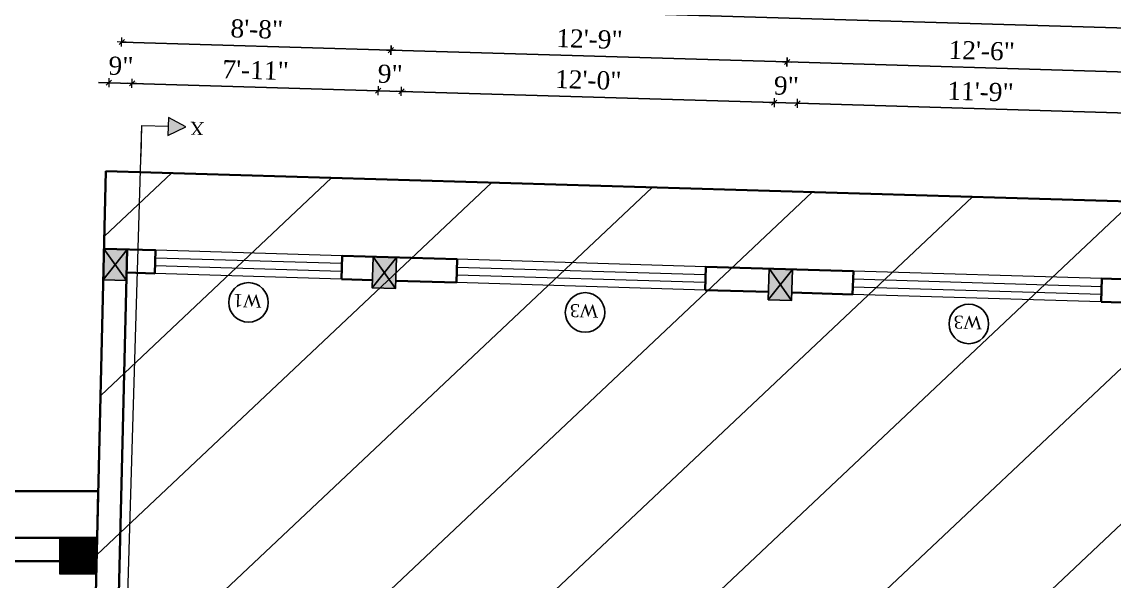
# Model space of a CAD drawing. Header units: inches. Extents: x 4069 to 291496, y -47643 to 12535.
# Drawn here: x 141528.4 to 141950.1, y -20417.1 to -20201.2 of the extents above; entities that cross this region are included whole.
import ezdxf

# ---------------------------------------------------------------- set-up
doc = ezdxf.new("R2010")
doc.units = ezdxf.units.IN
doc.header["$LTSCALE"] = 5
doc.header["$MEASUREMENT"] = 0
for name, color, linetype, lineweight in [('A-WALL', 7, 'Continuous', 9), ('Dimension', 7, 'Continuous', 18), ('Dw', 2, 'Continuous', 18)]:
    doc.layers.add(name, color=color, linetype=linetype, lineweight=lineweight)
doc.layers.add('dim line', color=7, linetype='Continuous', lineweight=15, true_color=0xfab2b2)
doc.layers.add('TEXT', color=6, linetype='Continuous')
doc.layers.add('WALL', color=7, linetype='Continuous')
doc.styles.add('ordinary', font='times.ttf')
doc.dimstyles.new('Copy of 96', dxfattribs={"dimtxt": 7, "dimasz": 4, "dimexe": 0.5, "dimexo": 0.5, "dimgap": 3, "dimtad": 1, "dimdec": 1, "dimzin": 11, "dimdsep": 46, "dimlunit": 4, "dimtxsty": 'ordinary', "dimblk": 'OBLIQUE', "dimcen": 0.09, "dimse1": 1, "dimse2": 1, "dimclrt": 6, "dimazin": 0, "dimtfac": 1, "dimtdec": 1, "dimtix": 1, "dimtmove": 2, "dimatfit": 3, "dimldrblk": 'leader', "dimfxl": 0.5, "dimfxlon": 1, "dimtolj": 1, "dimtzin": 0, "dimarcsym": 0})

# ---------------------------------------------------------------- blocks, each defined once
blk = doc.blocks.new('C1a')
at = {"color": 1, "ltscale": 5}
for p, q in [((18657.75, 4625.76), (18648.75, 4625.76)), ((18648.75, 4625.76), (18648.82, 4613.76)), ((18657.82, 4613.76), (18657.75, 4625.76)), ((18648.82, 4613.76), (18657.82, 4613.76))]:
    blk.add_line(p, q, dxfattribs=at)
blk = doc.blocks.new('x-x')
at = {"ltscale": 5}
for points in [[(11364.03, -701.52), (11364.03, -694.51), (11357.15, -698.09)], [(11364.03, -1135.52), (11364.03, -1128.51), (11357.15, -1132.09)]]:
    blk.add_hatch(color=256, dxfattribs=at).paths.add_polyline_path(points)
for p, q in [((11364.03, -694.51), (11357.15, -698.09)), ((11364.03, -701.52), (11364.03, -694.51)), ((11357.15, -698.09), (11364.03, -701.52)), ((11374.13, -698.09), (11364.03, -698.09)), ((11374.13, -698.09), (11374.13, -1132.09)), ((11364.03, -1128.51), (11357.15, -1132.09)), ((11364.03, -1135.52), (11364.03, -1128.51)), ((11357.15, -1132.09), (11364.03, -1135.52)), ((11374.13, -1132.09), (11364.03, -1132.09))]:
    blk.add_line(p, q, dxfattribs=at)
at = {"layer": 'A-WALL', "color": 1, "ltscale": 5}
blk.add_line((11374.13, -1120.09), (11374.13, -1132.09), dxfattribs=at)
at = {"layer": 'TEXT', "style": 'ordinary'}
for p in [(11350.08, -700.97), (11350.08, -1134.1)]:
    blk.add_text('X', height=5, dxfattribs=at).set_placement(p)
blk = doc.blocks.new('oblique')
at = {"color": 0, "lineweight": -2}
blk.add_line((0.25, 0.25), (-0.25, -0.25), dxfattribs=at)
at = {"layer": 'dim line', "lineweight": 9}
for p, q in [((-0.4375, 0), (0.4375, 0)), ((0, 0.4375), (0, -0.4375))]:
    blk.add_line(p, q, dxfattribs=at)
blk = doc.blocks.new('*D4230')
at = {"layer": 'A-WALL', "color": 0, "lineweight": -2, "ltscale": 50, "transparency": 16777216}
blk.add_line((141566.94, -20209.05), (141670.89, -20212.16), dxfattribs=at)
at = {"layer": 'Defpoints', "color": 0, "ltscale": 50, "transparency": 16777216}
for p in [(141670.89, -20212.16), (141564.55, -20288.94), (141668.5, -20292.05)]:
    blk.add_point(p, dxfattribs=at)
at = {"layer": 'A-WALL', "color": 0, "lineweight": -2, "ltscale": 50, "transparency": 16777216, "xscale": 4, "yscale": 4, "zscale": 4}
for p, rotation in [((141566.94, -20209.05), 178.2899854281383), ((141670.89, -20212.16), 358.2899854281383)]:
    blk.add_blockref('oblique', p, dxfattribs=dict(at, rotation=rotation))
at = {"layer": 'A-WALL', "color": 6, "ltscale": 50, "transparency": 16777216, "insert": (141619.11, -20204.05), "char_height": 7, "attachment_point": 5, "rotation": 358.29, "style": 'ordinary'}
blk.add_mtext('\\A1;8\'-8"', dxfattribs=at)
blk = doc.blocks.new('_OBLIQUE')
at = {"color": 0, "linetype": 'ByBlock'}
blk.add_line((-0.5, -0.5), (0.5, 0.5), dxfattribs=at)
blk = doc.blocks.new('leader')
at = {"layer": 'Dimension'}
for p, q in [((0, -4.33), (0, 4.33)), ((-4.42, 0), (4.42, 0))]:
    blk.add_line(p, q, dxfattribs=at)
blk = doc.blocks.new('*D4231')
at = {"layer": 'A-WALL', "color": 0, "lineweight": -2, "ltscale": 50, "transparency": 16777216}
blk.add_line((141670.89, -20212.16), (141823.82, -20216.72), dxfattribs=at)
at = {"layer": 'Defpoints', "color": 0, "ltscale": 50, "transparency": 16777216}
for p in [(141823.82, -20216.72), (141668.5, -20292.05), (141821.44, -20296.61)]:
    blk.add_point(p, dxfattribs=at)
at = {"layer": 'A-WALL', "color": 0, "lineweight": -2, "ltscale": 50, "transparency": 16777216, "xscale": 4, "yscale": 4, "zscale": 4}
for p, rotation in [((141670.89, -20212.16), 178.2899854280954), ((141823.82, -20216.72), 358.2899854280954)]:
    blk.add_blockref('oblique', p, dxfattribs=dict(at, rotation=rotation))
at = {"layer": 'A-WALL', "color": 6, "ltscale": 50, "transparency": 16777216, "insert": (141747.55, -20207.87), "char_height": 7, "attachment_point": 5, "rotation": 358.29, "style": 'ordinary'}
blk.add_mtext('\\A1;12\'-9"', dxfattribs=at)
blk = doc.blocks.new('*D4232')
at = {"layer": 'A-WALL', "color": 0, "lineweight": -2, "ltscale": 50, "transparency": 16777216}
blk.add_line((141823.82, -20216.72), (141973.75, -20221.2), dxfattribs=at)
at = {"layer": 'Defpoints', "color": 0, "ltscale": 50, "transparency": 16777216}
for p in [(141973.75, -20221.2), (141821.44, -20296.61), (141971.37, -20301.09)]:
    blk.add_point(p, dxfattribs=at)
at = {"layer": 'A-WALL', "color": 0, "lineweight": -2, "ltscale": 50, "transparency": 16777216, "xscale": 4, "yscale": 4, "zscale": 4}
for p, rotation in [((141823.82, -20216.72), 178.2899854280954), ((141973.75, -20221.2), 358.2899854280954)]:
    blk.add_blockref('oblique', p, dxfattribs=dict(at, rotation=rotation))
at = {"layer": 'A-WALL', "color": 6, "ltscale": 50, "transparency": 16777216, "insert": (141898.98, -20212.4), "char_height": 7, "attachment_point": 5, "rotation": 358.29, "style": 'ordinary'}
blk.add_mtext('\\A1;12\'-6"', dxfattribs=at)
blk = doc.blocks.new('*D4234')
at = {"layer": 'A-WALL', "color": 0, "lineweight": -2, "ltscale": 50, "transparency": 16777216}
blk.add_line((141562.95, -20191.9), (142135.69, -20209), dxfattribs=at)
at = {"layer": 'Defpoints', "color": 0, "ltscale": 50, "transparency": 16777216}
for p in [(142135.69, -20209), (141560.05, -20288.81), (142132.8, -20305.91)]:
    blk.add_point(p, dxfattribs=at)
at = {"layer": 'A-WALL', "color": 0, "lineweight": -2, "ltscale": 50, "transparency": 16777216, "xscale": 4, "yscale": 4, "zscale": 4}
for p, rotation in [((141562.95, -20191.9), 178.2899854280954), ((142135.69, -20209), 358.2899854280954)]:
    blk.add_blockref('oblique', p, dxfattribs=dict(at, rotation=rotation))
at = {"layer": 'A-WALL', "color": 6, "ltscale": 50, "transparency": 16777216, "insert": (141849.51, -20193.88), "char_height": 7, "attachment_point": 5, "rotation": 358.29, "style": 'ordinary'}
blk.add_mtext('\\A1;47\'-9"', dxfattribs=at)
blk = doc.blocks.new('*D4175')
at = {"layer": 'A-WALL', "color": 0, "lineweight": -2, "ltscale": 50, "transparency": 16777216}
blk.add_line((142166.57, -20326.44), (141964.65, -20658.57), dxfattribs=at)
at = {"layer": 'Defpoints', "color": 0, "ltscale": 50, "transparency": 16777216}
for p in [(142132.8, -20305.91), (141930.88, -20638.03), (141964.65, -20658.57)]:
    blk.add_point(p, dxfattribs=at)
at = {"layer": 'A-WALL', "color": 0, "lineweight": -2, "ltscale": 50, "transparency": 16777216, "xscale": 4, "yscale": 4, "zscale": 4}
for p, rotation in [((142166.57, -20326.44), 58.70147092240713), ((141964.65, -20658.57), 238.7014709224071)]:
    blk.add_blockref('oblique', p, dxfattribs=dict(at, rotation=rotation))
at = {"layer": 'A-WALL', "color": 6, "ltscale": 50, "transparency": 16777216, "insert": (142060.01, -20489.1), "char_height": 7, "attachment_point": 5, "rotation": 58.7015, "style": 'ordinary'}
blk.add_mtext('\\A1;32\'-5"', dxfattribs=at)
blk = doc.blocks.new('*D4190')
at = {"layer": 'A-WALL', "color": 0, "lineweight": -2, "ltscale": 50, "transparency": 16777216}
blk.add_line((141968.79, -20236.86), (141827.85, -20232.65), dxfattribs=at)
at = {"layer": 'Defpoints', "color": 0, "ltscale": 50, "transparency": 16777216}
for p in [(141827.85, -20232.65), (141825.93, -20296.75), (141966.87, -20300.95)]:
    blk.add_point(p, dxfattribs=at)
at = {"layer": 'A-WALL', "color": 0, "lineweight": -2, "ltscale": 50, "transparency": 16777216, "xscale": 4, "yscale": 4, "zscale": 4}
for p, rotation in [((141827.85, -20232.65), 178.2899854280954), ((141968.79, -20236.86), 358.2899854280954)]:
    blk.add_blockref('oblique', p, dxfattribs=dict(at, rotation=rotation))
at = {"layer": 'A-WALL', "color": 6, "ltscale": 50, "transparency": 16777216, "insert": (141898.51, -20228.18), "char_height": 7, "attachment_point": 5, "rotation": 358.29, "style": 'ordinary'}
blk.add_mtext('\\A1;11\'-9"', dxfattribs=at)
blk = doc.blocks.new('*D4191')
at = {"layer": 'A-WALL', "color": 0, "lineweight": -2, "ltscale": 50, "transparency": 16777216}
for p, q in [((141818.85, -20232.38), (141814.85, -20232.26)), ((141827.85, -20232.65), (141818.85, -20232.38)), ((141827.85, -20232.65), (141831.85, -20232.77))]:
    blk.add_line(p, q, dxfattribs=at)
at = {"layer": 'Defpoints', "color": 0, "ltscale": 50, "transparency": 16777216}
for p in [(141818.85, -20232.38), (141816.94, -20296.48), (141825.93, -20296.75)]:
    blk.add_point(p, dxfattribs=at)
at = {"layer": 'A-WALL', "color": 0, "lineweight": -2, "ltscale": 50, "transparency": 16777216, "xscale": 4, "yscale": 4, "zscale": 4}
for p, rotation in [((141818.85, -20232.38), 358.2899854280954), ((141827.85, -20232.65), 178.2899854280954)]:
    blk.add_blockref('oblique', p, dxfattribs=dict(at, rotation=rotation))
at = {"layer": 'A-WALL', "color": 6, "ltscale": 50, "transparency": 16777216, "insert": (141823.55, -20225.95), "char_height": 7, "attachment_point": 5, "rotation": 358.29, "style": 'ordinary'}
blk.add_mtext('\\A1;9"', dxfattribs=at)
blk = doc.blocks.new('*D4192')
at = {"layer": 'A-WALL', "color": 0, "lineweight": -2, "ltscale": 50, "transparency": 16777216}
blk.add_line((141818.85, -20232.38), (141674.92, -20228.08), dxfattribs=at)
at = {"layer": 'Defpoints', "color": 0, "ltscale": 50, "transparency": 16777216}
for p in [(141674.92, -20228.08), (141673, -20292.18), (141816.94, -20296.48)]:
    blk.add_point(p, dxfattribs=at)
at = {"layer": 'A-WALL', "color": 0, "lineweight": -2, "ltscale": 50, "transparency": 16777216, "xscale": 4, "yscale": 4, "zscale": 4}
for p, rotation in [((141674.92, -20228.08), 178.2899854280954), ((141818.85, -20232.38), 358.2899854280954)]:
    blk.add_blockref('oblique', p, dxfattribs=dict(at, rotation=rotation))
at = {"layer": 'A-WALL', "color": 6, "ltscale": 50, "transparency": 16777216, "insert": (141747.08, -20223.67), "char_height": 7, "attachment_point": 5, "rotation": 358.29, "style": 'ordinary'}
blk.add_mtext('\\A1;12\'-0"', dxfattribs=at)
blk = doc.blocks.new('*D4193')
at = {"layer": 'A-WALL', "color": 0, "lineweight": -2, "ltscale": 50, "transparency": 16777216}
for p, q in [((141665.92, -20227.81), (141661.92, -20227.7)), ((141674.92, -20228.08), (141665.92, -20227.81)), ((141674.92, -20228.08), (141678.91, -20228.2))]:
    blk.add_line(p, q, dxfattribs=at)
at = {"layer": 'Defpoints', "color": 0, "ltscale": 50, "transparency": 16777216}
for p in [(141665.92, -20227.81), (141664.01, -20291.91), (141673, -20292.18)]:
    blk.add_point(p, dxfattribs=at)
at = {"layer": 'A-WALL', "color": 0, "lineweight": -2, "ltscale": 50, "transparency": 16777216, "xscale": 4, "yscale": 4, "zscale": 4}
for p, rotation in [((141665.92, -20227.81), 358.2899854280954), ((141674.92, -20228.08), 178.2899854280954)]:
    blk.add_blockref('oblique', p, dxfattribs=dict(at, rotation=rotation))
at = {"layer": 'A-WALL', "color": 6, "ltscale": 50, "transparency": 16777216, "insert": (141670.61, -20221.38), "char_height": 7, "attachment_point": 5, "rotation": 358.29, "style": 'ordinary'}
blk.add_mtext('\\A1;9"', dxfattribs=at)
blk = doc.blocks.new('*D4194')
at = {"layer": 'A-WALL', "color": 0, "lineweight": -2, "ltscale": 50, "transparency": 16777216}
blk.add_line((141665.92, -20227.81), (141570.96, -20224.98), dxfattribs=at)
at = {"layer": 'Defpoints', "color": 0, "ltscale": 50, "transparency": 16777216}
for p in [(141570.96, -20224.98), (141569.05, -20289.08), (141664.01, -20291.91)]:
    blk.add_point(p, dxfattribs=at)
at = {"layer": 'A-WALL', "color": 0, "lineweight": -2, "ltscale": 50, "transparency": 16777216, "xscale": 4, "yscale": 4, "zscale": 4}
for p, rotation in [((141570.96, -20224.98), 178.2899854280954), ((141665.92, -20227.81), 358.2899854280954)]:
    blk.add_blockref('oblique', p, dxfattribs=dict(at, rotation=rotation))
at = {"layer": 'A-WALL', "color": 6, "ltscale": 50, "transparency": 16777216, "insert": (141618.64, -20219.83), "char_height": 7, "attachment_point": 5, "rotation": 358.29, "style": 'ordinary'}
blk.add_mtext('\\A1;7\'-11"', dxfattribs=at)
blk = doc.blocks.new('*D4195')
at = {"layer": 'A-WALL', "color": 0, "lineweight": -2, "ltscale": 50, "transparency": 16777216}
for p, q in [((141561.97, -20224.71), (141557.97, -20224.59)), ((141570.96, -20224.98), (141561.97, -20224.71)), ((141570.96, -20224.98), (141574.96, -20225.1))]:
    blk.add_line(p, q, dxfattribs=at)
at = {"layer": 'Defpoints', "color": 0, "ltscale": 50, "transparency": 16777216}
for p in [(141561.97, -20224.71), (141560.05, -20288.81), (141569.05, -20289.08)]:
    blk.add_point(p, dxfattribs=at)
at = {"layer": 'A-WALL', "color": 0, "lineweight": -2, "ltscale": 50, "transparency": 16777216, "xscale": 4, "yscale": 4, "zscale": 4}
for p, rotation in [((141561.97, -20224.71), 358.2899854280954), ((141570.96, -20224.98), 178.2899854280954)]:
    blk.add_blockref('oblique', p, dxfattribs=dict(at, rotation=rotation))
at = {"layer": 'A-WALL', "color": 6, "ltscale": 50, "transparency": 16777216, "insert": (141566.66, -20218.28), "char_height": 7, "attachment_point": 5, "rotation": 358.29, "style": 'ordinary'}
blk.add_mtext('\\A1;9"', dxfattribs=at)

msp = doc.modelspace()

# ---------------------------------------------------------------- hatches: boundary and pattern name
at = {"layer": 'A-WALL', "ltscale": 5}
h = msp.add_hatch(dxfattribs=at)
h.set_pattern_fill('ANSI31', color=256, angle=180)
h.set_pattern_definition([(225, (166088.77571, -18910.67997), (0.08838834765, -0.08838834765), [])])
h.paths.add_polyline_path([(141557.07658, -20414.40112), (141557.07658, -20400.40112), (141543.07658, -20400.40112), (141543.07658, -20414.40112)])
at = {"layer": 'WALL', "linetype": 'ByBlock', "ltscale": 5, "true_color": 0xf8991e}
h = msp.add_hatch(dxfattribs=at)
h.set_pattern_fill('ANSI31', color=30, scale=350, angle=178.2899854)
h.set_pattern_definition([(223.29, (149345.914, -23107.454), (29.99899, -31.8453), [])])
h.paths.add_polyline_path([(142150.71991, -20276.42987), (141920.12272, -20655.71754), (141551.61827, -20644.71612), (141560.94825, -20258.82268)])
h = msp.add_hatch(color=30, dxfattribs=at)
h.dxf.hatch_style = 1
h.paths.add_polyline_path([(141560.05302, -20288.80932), (141564.40895, -20294.94203), (141569.04919, -20289.07789)])
h.paths.add_polyline_path([(141560.05302, -20288.80932), (141559.76871, -20300.80618), (141564.40895, -20294.94203)])
h.paths.add_polyline_path([(141559.76871, -20300.80618), (141568.76487, -20301.07475), (141564.40895, -20294.94203)])
h.paths.add_polyline_path([(141564.40895, -20294.94203), (141568.76487, -20301.07475), (141569.04919, -20289.07789)])
h = msp.add_hatch(color=30, dxfattribs=at)
h.dxf.hatch_style = 1
h.paths.add_polyline_path([(141668.32574, -20298.04439), (141673.00279, -20292.18135), (141664.00679, -20291.91278)])
h.paths.add_polyline_path([(141664.00679, -20291.91278), (141663.6487, -20303.90743), (141668.32574, -20298.04439)])
h.paths.add_polyline_path([(141668.32574, -20298.04439), (141663.6487, -20303.90743), (141672.6447, -20304.176)])
h.paths.add_polyline_path([(141672.6447, -20304.176), (141673.00279, -20292.18135), (141668.32574, -20298.04439)])
h = msp.add_hatch(color=30, dxfattribs=at)
h.dxf.hatch_style = 1
h.paths.add_polyline_path([(141821.25761, -20302.61006), (141825.93465, -20296.74701), (141816.93866, -20296.47844)])
h.paths.add_polyline_path([(141816.93866, -20296.47844), (141816.58057, -20308.4731), (141821.25761, -20302.61006)])
h.paths.add_polyline_path([(141821.25761, -20302.61006), (141816.58057, -20308.4731), (141825.57656, -20308.74167)])
h.paths.add_polyline_path([(141825.57656, -20308.74167), (141825.93465, -20296.74701), (141821.25761, -20302.61006)])

# ---------------------------------------------------------------- linework, layer by layer
at = {"color": 1, "ltscale": 5}
for p, q in [((141560.05302, -20288.80932), (141568.76487, -20301.07475)), ((141569.04919, -20289.07789), (141559.76871, -20300.80618)), ((141673.00279, -20292.18135), (141663.6487, -20303.90743)), ((141664.00679, -20291.91278), (141672.6447, -20304.176)), ((141825.93465, -20296.74701), (141816.58057, -20308.4731)), ((141816.93866, -20296.47844), (141825.57656, -20308.74167))]:
    msp.add_line(p, q, dxfattribs=at)
at = {"layer": 'A-WALL', "lineweight": 30}
for p, q in [((141560.76382, -20258.81717), (141551.61827, -20644.71612)), ((142150.71991, -20276.42987), (141560.76382, -20258.81717)), ((141580.04412, -20289.40614), (141560.05302, -20288.80932)), ((141569.04919, -20289.07789), (141565.66107, -20432.04045)), ((141580.04412, -20289.40614), (141579.77555, -20298.40213)), ((141652.01205, -20291.55468), (141651.74348, -20300.55068)), ((141696.49224, -20292.88261), (141652.01205, -20291.55468)), ((141696.49224, -20292.88261), (141696.22367, -20301.8786)), ((141792.44948, -20295.74734), (141792.18091, -20304.74333)), ((141849.4241, -20297.44827), (141792.44948, -20295.74734)), ((141579.77555, -20298.40213), (141568.83727, -20298.01985)), ((141663.73823, -20300.90877), (141651.74348, -20300.55068)), ((141696.22367, -20301.8786), (141672.73422, -20301.17734)), ((141849.4241, -20297.44827), (141849.15553, -20306.44427)), ((141945.38135, -20300.313), (141945.11278, -20309.309)), ((142000.35685, -20301.95426), (141945.38135, -20300.313)), ((141816.67009, -20305.47444), (141792.18091, -20304.74333)), ((141849.15553, -20306.44427), (141825.66608, -20305.74301)), ((141966.60329, -20309.95058), (141945.11278, -20309.309)), ((141201.92092, -20382.40112), (141557.83496, -20382.40112)), ((141557.40837, -20400.40112), (141557.83496, -20382.40112)), ((141190.28966, -20400.40112), (141557.40837, -20400.40112)), ((141557.40837, -20400.40112), (141556.66491, -20431.77188)), ((141432.86572, -20409.40112), (141543.07658, -20409.40112))]:
    msp.add_line(p, q, dxfattribs=at)
at = {"layer": 'A-WALL', "ltscale": 5}
msp.add_lwpolyline([(141557.07658, -20414.40112), (141543.07658, -20414.40112), (141543.07658, -20400.40112), (141557.07658, -20400.40112)], close=True, dxfattribs=at)
at = {"layer": 'Dw', "color": 3}
for p, q in [((141651.94542, -20294.55415), (141579.97748, -20292.4056)), ((141652.03494, -20291.55537), (141580.06701, -20289.40682)), ((141792.44948, -20295.74734), (141696.49224, -20292.88261)), ((141651.85589, -20297.55281), (141579.88796, -20295.40426)), ((141651.85589, -20297.55281), (141579.88796, -20295.40426)), ((141696.40271, -20295.88127), (141792.35996, -20298.746)), ((141651.74348, -20300.55068), (141579.77555, -20298.40213)), ((141696.31319, -20298.87994), (141792.27044, -20301.74467)), ((141849.33458, -20300.44694), (141945.29182, -20303.31167)), ((141945.38135, -20300.313), (141849.4241, -20297.44827)), ((141792.18091, -20304.74333), (141696.22367, -20301.8786)), ((141849.24505, -20303.4456), (141945.2023, -20306.31033)), ((141945.11278, -20309.309), (141849.15553, -20306.44427))]:
    msp.add_line(p, q, dxfattribs=at)
at = {"layer": 'TEXT'}
for centre in [(141615.90676, -20309.50977), (141745.84843, -20313.38908), (141894.01004, -20317.81233)]:
    msp.add_circle(centre, 7.64038, dxfattribs=at)
at = {"layer": 'WALL', "color": 2, "linetype": 'ByBlock', "ltscale": 5}
for points in [[(141568.76487, -20301.07475), (141569.04919, -20289.07789), (141560.05302, -20288.80932), (141559.76871, -20300.80618)], [(141673.00279, -20292.18135), (141664.00679, -20291.91278), (141663.6487, -20303.90743), (141672.6447, -20304.176)], [(141825.93465, -20296.74701), (141816.93866, -20296.47844), (141816.58057, -20308.4731), (141825.57656, -20308.74167)]]:
    msp.add_lwpolyline(points, close=True, dxfattribs=at)

# ---------------------------------------------------------------- block references
at = {"layer": 'A-WALL', "color": 1, "rotation": 178.2899854281387}
msp.add_blockref('x-x', (152910.04806, -21712.22886), dxfattribs=at)
at = {"layer": 'WALL', "color": 2, "linetype": 'ByBlock', "ltscale": 5, "rotation": 178.2899854281387}
msp.add_blockref('C1a', (160347.24214, -16233.87196), dxfattribs=at)

# ---------------------------------------------------------------- texts
at = {"layer": 'TEXT', "style": 'ordinary'}
for s, p in [('W1', (141621.02895, -20306.5972)), ('W3', (141750.97063, -20310.47651)), ('W3', (141899.13223, -20314.89977))]:
    msp.add_text(s, height=5, rotation=178.2903735, dxfattribs=at).set_placement(p)

# ---------------------------------------------------------------- dimensions: what is measured, and where the dimension line sits
at = {"layer": 'A-WALL', "ltscale": 50}
for base, p1, p2, picture, middle in [((142135.69101, -20208.99864), (141560.05302, -20288.80932), (142132.79784, -20305.90818), '*D4234', (141849.51467, -20193.88148)), ((141823.82177, -20216.72081), (141668.50479, -20292.04706), (141821.43665, -20296.61273), '*D4231', (141747.55191, -20207.87025)), ((141973.75497, -20221.19695), (141821.43665, -20296.61273), (141971.36985, -20301.08887), '*D4232', (141898.98414, -20212.40124)), ((141561.96663, -20224.71103), (141569.04919, -20289.07789), (141560.05302, -20288.80932), '*D4195', (141566.66079, -20218.27758)), ((141570.96279, -20224.9796), (141664.00679, -20291.91278), (141569.04919, -20289.07789), '*D4194', (141618.63767, -20219.82932)), ((141665.9204, -20227.81449), (141673.00279, -20292.18135), (141664.00679, -20291.91278), '*D4193', (141670.61447, -20221.38104)), ((141674.91639, -20228.08306), (141816.93866, -20296.47844), (141673.00279, -20292.18135), '*D4192', (141747.0801, -20223.67397)), ((141818.85226, -20232.38016), (141825.93465, -20296.74701), (141816.93866, -20296.47844), '*D4191', (141823.54633, -20225.94671)), ((141827.84826, -20232.64872), (141966.87186, -20300.95459), (141825.93465, -20296.74701), '*D4190', (141898.51293, -20228.18478))]:
    dim = msp.add_linear_dim(base=base, p1=p1, p2=p2, angle=178.2899854, dimstyle='Copy of 96', override={"dimdec": 0, "dimblk": 'oblique', "dimtdec": 0, "dimarcsym": 1}, dxfattribs=at)
    dim.commit()
    dim.dimension.update_dxf_attribs({"geometry": picture, "text_midpoint": middle})
for p1, p2, distance, picture, middle in [((141564.55111, -20288.9436), (141668.50479, -20292.04706), 79.92751, '*D4230', (141619.10883, -20204.04577)), ((142132.79784, -20305.90818), (141930.87596, -20638.03055), 39.52759, '*D4175', (142060.00631, -20489.09565))]:
    dim = msp.add_aligned_dim(p1=p1, p2=p2, distance=distance, dimstyle='Copy of 96', override={"dimdec": 0, "dimblk": 'oblique', "dimtdec": 0, "dimarcsym": 1}, dxfattribs=at)
    dim.commit()
    dim.dimension.update_dxf_attribs({"geometry": picture, "text_midpoint": middle})

doc.saveas('drawing.dxf')
